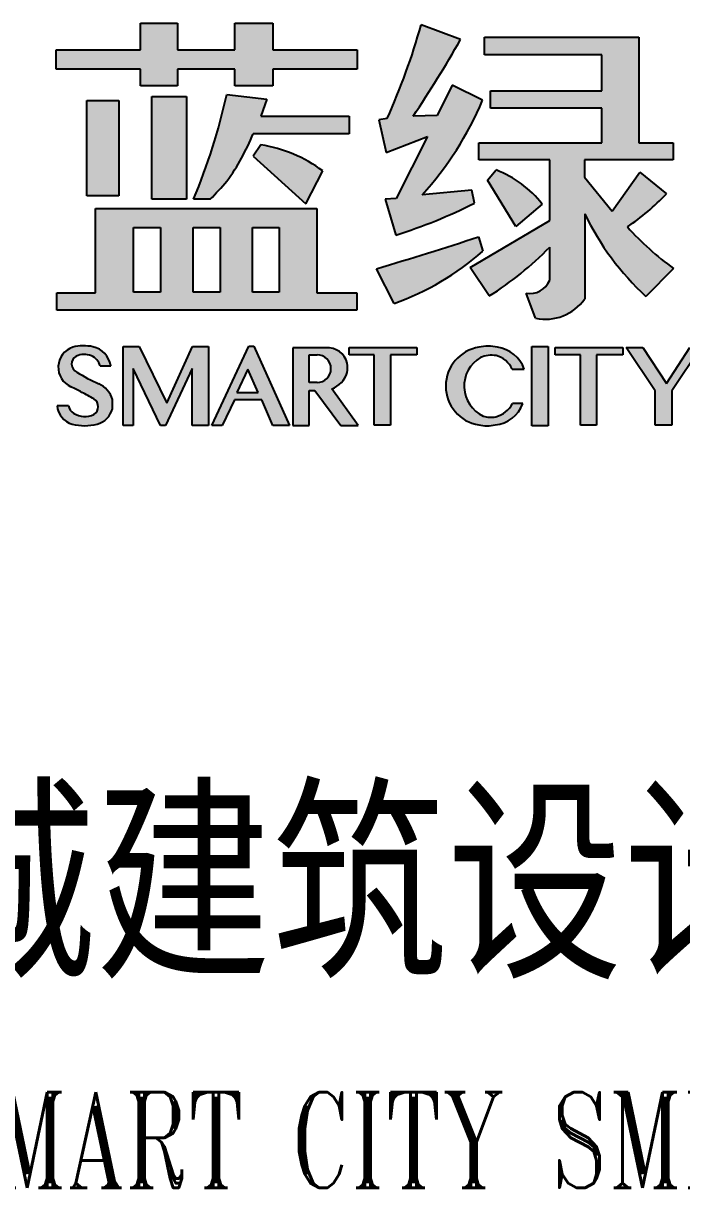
# Model space of a CAD drawing. Extents: x 79570 to 678837, y -1139230 to -612789.
# Drawn here: x 650064 to 650882, y -799597 to -798151 of the extents above; entities that cross this region are included whole.
import ezdxf
from ezdxf.enums import TextEntityAlignment as Align

# ---------------------------------------------------------------- set-up
doc = ezdxf.new("R2010")
doc.units = 0
doc.header["$LTSCALE"] = 1000
doc.header["$MEASUREMENT"] = 0
doc.layers.add('4', color=4, linetype='Continuous')
doc.layers.add('结-图框', color=6, linetype='Continuous')
doc.layers.add('ys-notprint', color=7, linetype='Continuous', plot=False)
doc.styles.add('-黑体', font='simhei.ttf', dxfattribs={"width": 0.8})
doc.styles.add('ROMANT', font='romant__.ttf')
doc.styles.add('蓝绿图框', font='', dxfattribs={"width": 0.7})
doc.styles.get('蓝绿图框').set_extended_font_data('SimSun')

# ---------------------------------------------------------------- blocks, each defined once
blk = doc.blocks.new('template_浙_标准图框A1_A1_0.0000_1bed4683cac0ca9b963c039433737638')
at = {"layer": '结-图框'}
h = blk.add_hatch(color=256, dxfattribs=at)
h.dxf.hatch_style = 1
h.paths.add_polyline_path([(789.1973651290418, 241.5978099313652), (789.1973651290418, 242.0805245126758), (791.2900801319938, 242.0805245126758), (791.2900801319938, 242.7374786276305), (792.2113633154804, 242.7374786276305), (792.2113633154804, 242.0805245126758), (793.63110399387, 242.0805245126758), (793.63110399387, 242.7374786276305), (794.5758157619584, 242.7374786276305), (794.5758157619584, 242.0805245126758), (796.6731810956571, 242.0805245126758), (796.6731810956571, 241.5978099313652), (794.5758157619584, 241.5978099313652), (794.5758157619584, 241.1874550485536), (793.63110399387, 241.1874550485536), (793.63110399387, 241.5978099313652), (792.2113633154804, 241.5978099313652), (792.2113633154804, 241.1874550485536), (791.2900801319938, 241.1874550485536), (791.2900801319938, 241.5978099313652)])
h = blk.add_hatch(color=256, dxfattribs=at)
h.dxf.hatch_style = 1
edge = h.paths.add_edge_path()
edge.add_arc((782.0710349539486, 247.2549800207489), 16.82170265235192, 335.8487912652166, 344.2780470770119, ccw=False)
edge.add_line((797.4203148441675, 240.3724450970585), (797.2148368857341, 240.3363414915097))
edge.add_line((797.2148368857352, 240.3363414915093), (797.3959242819732, 239.5288226333587))
edge.add_line((797.3959242819728, 239.5288226333578), (798.4228084897356, 239.9231427650192))
edge.add_line((798.422808489735, 239.9231427650193), (797.640301416191, 238.3864520182151))
edge.add_line((797.6403014161933, 238.386452018216), (797.3654352984514, 238.3702542314308))
edge.add_line((797.3654352984486, 238.3702542314295), (797.6332749744599, 237.4776824737841))
edge.add_arc((793.7757576968897, 249.8168565354536), 12.92809560882655, 287.3604772235487, 296.7075833016711)
edge.add_line((799.5861252486811, 238.2680347347668), (799.5194348790602, 238.5896232862784))
edge.add_line((799.5194348790619, 238.5896232862797), (798.2922386908269, 238.4742967198559))
edge.add_arc((791.9388013504458, 244.1762799252338), 8.536906846893213, 318.0931566392409, 336.8860356548767)
edge.add_line((799.7904152404453, 240.8250207835172), (799.0310179862863, 241.2006689232603))
edge.add_line((799.0310179862872, 241.2006689232603), (798.664546362212, 240.4471163269054))
edge.add_line((798.6645463622108, 240.4471163269063), (798.0630231569268, 240.4322371553397))
edge.add_arc((775.8715322271437, 255.5057356185462), 26.82671477477096, 325.8138193417089, 330.5959178978625)
edge.add_line((799.2423983225326, 242.33473552143), (798.2634039824184, 242.6968153275926))
h = blk.add_hatch(color=256, dxfattribs=at)
h.dxf.hatch_style = 1
edge = h.paths.add_edge_path()
edge.add_line((799.8388596839004, 242.3929297884861), (803.671184524569, 242.3929297884861))
edge.add_line((803.6711845245691, 242.3929297884861), (803.6711845245691, 239.7710462056268))
edge.add_line((803.6711845245691, 239.7710462056257), (804.5230025876792, 239.7710462056257))
edge.add_line((804.5230025876781, 239.7710462056257), (804.5230025876781, 239.3477528895082))
edge.add_line((804.5230025876781, 239.3477528895091), (802.3232925102582, 239.3477528895091))
edge.add_line((802.3232925102593, 239.3477528895091), (802.3232925102593, 238.9131400753165))
edge.add_line((802.3232925102593, 238.9131400753158), (803.0130389714346, 238.0698608648517))
edge.add_line((803.0130389714341, 238.069860864849), (803.6952009480733, 239.0405451772262))
edge.add_line((803.6952009480756, 239.0405451772294), (804.3551186099027, 238.4971595639738))
edge.add_arc((800.1875656389029, 242.4603137264239), 5.751094563768657, 303.78889656935314, 316.4400620695697, ccw=False)
edge.add_arc((808.7517237734801, 242.4886765827287), 7.204784675944559, 221.8622235876412, 234.192190775301)
edge.add_line((804.5364332646614, 236.6457108843024), (803.8481134730314, 235.9538077013684))
edge.add_arc((808.4643502979079, 240.9674967171177), 6.815183047432163, 205.7547226483566, 227.3634051107433, ccw=False)
edge.add_line((802.3261709954522, 238.0061668096459), (802.3261709954522, 235.8898113076272))
edge.add_arc((801.3526278235813, 236.579970283603), 1.193359007011587, 258.1842445067531, 324.66661525494663, ccw=False)
edge.add_line((801.1082694061406, 235.4118972193464), (800.8728072699465, 236.0340553078582))
edge.add_arc((800.9703271745102, 236.5493327186468), 0.5244243909804271, 259.2831208955949, 337.967346835392)
edge.add_line((801.4564529643121, 236.3526028064734), (801.4564529643121, 237.1760221850479))
edge.add_arc((795.6648940541718, 242.8161113651604), 8.084105427891794, 302.0365225393305, 315.7591266245511, ccw=False)
edge.add_line((799.9531864779356, 235.9631332784047), (799.4843000700808, 236.6709914220747))
edge.add_line((799.4843000700803, 236.6709914220755), (801.4564529643127, 237.8396934686883))
edge.add_line((801.4564529643121, 237.839693468688), (801.4564529643121, 239.3477528895088))
edge.add_line((801.4564529643121, 239.3477528895091), (799.7003784292664, 239.3477528895091))
edge.add_line((799.7003784292683, 239.3477528895091), (799.7003784292683, 239.7710462056266))
edge.add_line((799.7003784292683, 239.7710462056257), (802.7511321941498, 239.7710462056257))
edge.add_line((802.7511321941511, 239.7710462056257), (802.7511321941511, 240.629391493927))
edge.add_line((802.7511321941511, 240.629391493927), (799.9855007213858, 240.629391493927))
edge.add_line((799.9855007213846, 240.629391493927), (799.9855007213846, 241.0570626954122))
edge.add_line((799.9855007213846, 241.0570626954122), (802.7508575939693, 241.0570626954122))
edge.add_line((802.7508575939682, 241.0570626954122), (802.7508575939682, 241.9502357486652))
edge.add_line((802.7508575939682, 241.9502357486654), (799.8388596839009, 241.9502357486654))
edge.add_line((799.8388596839004, 241.9502357486654), (799.8388596839004, 242.3929297884851))
h = blk.add_hatch(color=256, dxfattribs=at)
h.dxf.hatch_style = 1
edge = h.paths.add_edge_path()
edge.add_arc((769.770444278387, 260.141292367065), 31.85904731049969, 316.8809137362542, 317.9791800272116)
edge.add_arc((788.7555367985933, 242.1778218550644), 5.765470657452654, 324.3170659885245, 337.733166195012)
edge.add_line((794.0910717837633, 239.9931666593875), (796.4784178431278, 239.9931666593875))
edge.add_line((796.4784178431255, 239.9931666593875), (796.4784178431255, 240.4286806200833))
edge.add_line((796.4784178431255, 240.4286806200835), (794.2809905498957, 240.4286806200835))
edge.add_line((794.2809905498953, 240.4286806200835), (794.4258736582578, 240.8491229426925))
edge.add_line((794.4258736582578, 240.8491229426927), (793.4356450192549, 240.9694671464824))
edge.add_arc((777.6663457970417, 244.528526937791), 16.1659427364404, 337.5882228719643, 347.2816933871861, ccw=False)
edge.add_line((792.6112374575914, 238.3650930075673), (793.0254660368817, 238.3650930075673))
h = blk.add_hatch(color=256, dxfattribs=at)
h.dxf.hatch_style = 1
h.paths.add_polyline_path([(789.9587307019638, 240.8181825548309), (790.7561621713385, 240.8181825548309), (790.7561621713385, 238.4547237036604), (789.9587307019638, 238.4547237036604)])
h = blk.add_hatch(color=256, dxfattribs=at)
h.dxf.hatch_style = 1
h.paths.add_polyline_path([(791.5741182472866, 240.9227188164296), (792.4363505844685, 240.9227188164296), (792.4363505844685, 238.3650930075673), (791.5741182472866, 238.3650930075673)])
h = blk.add_hatch(color=256, dxfattribs=at)
h.dxf.hatch_style = 1
edge = h.paths.add_edge_path()
edge.add_line((794.0937816058222, 239.4376838115695), (795.4015114285361, 238.255924533361))
edge.add_line((795.4015114285357, 238.2559245333614), (795.819853279826, 239.0722930807786))
edge.add_arc((793.6975776155168, 236.1867221579596), 3.581978998531353, 53.6663138822596, 80.61729270404078)
edge.add_line((794.2815411786669, 239.7207793310754), (794.0937816058231, 239.4376838115699))
h = blk.add_hatch(color=256, dxfattribs=at)
h.dxf.hatch_style = 1
edge = h.paths.add_edge_path()
edge.add_arc((799.1570806471846, 236.5801687001185), 2.692553486713433, 38.235472990174, 68.94625643382989, ccw=False)
edge.add_line((801.2720110634255, 238.2465760972646), (800.6156708282517, 237.6850190645634))
edge.add_line((800.6156708282524, 237.6850190645637), (799.9107641540014, 238.8424954043393))
edge.add_line((799.9107641540004, 238.8424954043403), (800.1243629647886, 239.0929777252655))
h = blk.add_hatch(color=256, dxfattribs=at)
h.dxf.hatch_style = 1
h.paths.add_polyline_path([(794.0695591570557, 237.6642479481179), (794.7373234184206, 237.6642479481179), (794.7373234184206, 236.0548438384139), (794.0695591570557, 236.0548438384139)], flags=16)
h.paths.add_polyline_path([(792.5993555385539, 237.6642479481179), (793.2671197999189, 237.6642479481179), (793.2671197999189, 236.0548438384139), (792.5993555385539, 236.0548438384139)], flags=16)
h.paths.add_polyline_path([(791.1179290534865, 237.6642479481179), (791.7856933148514, 237.6642479481179), (791.7856933148514, 236.0548438384139), (791.1179290534865, 236.0548438384139)], flags=16)
h.paths.add_polyline_path([(790.1766859805693, 238.1403187985688), (795.6724598333176, 238.1403187985688), (795.6724598333176, 236.0387574261476), (796.6680637734489, 236.0387574261476), (796.6680637734489, 235.6125096207197), (789.2087469901617, 235.6125096207197), (789.2087469901617, 236.0387574261476), (790.1766859805693, 236.0387574261476)])
h = blk.add_hatch(color=256, dxfattribs=at)
h.dxf.hatch_style = 1
edge = h.paths.add_edge_path()
edge.add_arc((743.5686290719768, 412.4136541685602), 183.7628819904761, 286.954728889383, 287.7823742472103)
edge.add_line((799.690252313997, 237.4303401008274), (799.7952590172273, 237.0727806210497))
edge.add_arc((795.3410993085854, 242.1263116449645), 6.73629828019584, 289.5368145137618, 311.39280836658844, ccw=False)
edge.add_line((797.5938014547446, 235.7778435178916), (797.1568272323267, 236.6379396475456))
h = blk.add_hatch(color=256, dxfattribs=at)
h.dxf.hatch_style = 1
edge = h.paths.add_edge_path()
edge.add_arc((789.9749916104629, 234.1311981927629), 0.5875577016470275, 9.979563965195744, 76.72235011796037)
edge.add_arc((789.884701586152, 233.4873307506114), 1.236407265201325, 79.50390551574235, 102.9530508248145)
edge.add_arc((789.7776574416557, 234.1915508994207), 0.5288289119376323, 108.762955906457, 246.0199713927818)
edge.add_arc((787.1197184762104, 228.5935151299618), 5.668334896418925, 61.369700030136016, 64.46939816788858, ccw=False)
edge.add_arc((778.6264839794303, 213.1046563650052), 23.33297501619611, 60.456097163274706, 61.2882166242872, ccw=False)
edge.add_arc((790.0229747912736, 233.2129143906241), 0.2197316658378983, -60.328376840993826, 60.328376840993826, ccw=False)
edge.add_arc((789.903760264081, 233.4875650724971), 0.5183959147850099, 238.33798927585832, 296.0908034272332, ccw=False)
edge.add_arc((789.7922723758538, 233.2999834165166), 0.3002344331995251, 192.0612385242633, 237.6568679035461, ccw=False)
edge.add_line((789.4986656708579, 233.2372473211726), (789.2194056968874, 233.2372473211726))
edge.add_arc((789.7485982530043, 233.2866328094169), 0.5314919452822838, 185.3315345130213, 253.051834950135)
edge.add_arc((789.9043856569406, 234.0227421496402), 1.282720699874087, 255.9814703427326, 284.0185296572674)
edge.add_arc((790.0679500294036, 233.301490656926), 0.543564916172467, 285.7073842782898, 345.1562453104838)
edge.add_arc((789.2146509198055, 233.277960710855), 1.383572241510235, 355.2021462974525, 364.7978537025475)
edge.add_arc((790.0054244921594, 233.217061092213), 0.6139066508539941, 16.72044183706871, 65.88690330314436)
edge.add_arc((792.5883601463393, 238.7713090826201), 5.511621756112102, 238.4974382818603, 244.9676640998399, ccw=False)
edge.add_arc((789.7999935293901, 234.2717616403406), 0.2197789584708691, 118.18479991285821, 245.35176662130442, ccw=False)
edge.add_arc((789.89843730761, 234.0360253932595), 0.4746966813437819, 68.68697425107791, 115.21775461680909, ccw=False)
edge.add_arc((789.8832915580242, 234.0890237910826), 0.432118471768445, 18.886055751361482, 64.25756275253849, ccw=False)
edge.add_line((790.2921465704312, 234.2288949906633), (790.5536593446428, 234.2288949906633))
edge.add_line((790.5536593446441, 234.2288949906633), (790.5536593446441, 234.2330201264581))
h = blk.add_hatch(color=256, dxfattribs=at)
h.dxf.hatch_style = 1
h.paths.add_polyline_path([(790.8611057697708, 232.7424469552716), (790.8611057697708, 234.7086575805606), (791.2618801063791, 234.7086575805606), (791.9413081753173, 233.3016073351719), (792.5837729490095, 234.7086575805606), (792.9832328215161, 234.7086575805606), (792.9832328215161, 232.7424469552716), (792.5771365943474, 232.7424469552716), (792.5771365943474, 234.1595733377235), (791.9113700463349, 232.7424469552716), (791.7848743922941, 232.7424469552716), (791.1124502082275, 234.1595733377235), (791.1124502082275, 232.7424469552716)])
h = blk.add_hatch(color=256, dxfattribs=at)
h.dxf.hatch_style = 1
h.paths.add_polyline_path([(793.9572767160207, 234.1418296764459), (793.6875926791417, 233.5637039542307), (794.2160864530251, 233.5637039542307)], flags=16)
h.paths.add_polyline_path([(793.9833755050513, 234.7190599093392), (794.1057027093048, 234.7190599093392), (794.9893390652078, 232.7424469552716), (794.5820942005248, 232.7424469552716), (794.3048939212331, 233.3789438196691), (793.6224331393933, 233.3789438196691), (793.31689498992, 232.7424469552716), (793.0599878785879, 232.7424469552716)])
h = blk.add_hatch(color=256, dxfattribs=at)
h.dxf.hatch_style = 1
edge = h.paths.add_edge_path(flags=16)
edge.add_line((795.4800862697048, 233.8118217037991), (795.4800862697048, 234.5035204273043))
edge.add_line((795.4800862697048, 234.5035204273045), (795.6772078052071, 234.5035204273045))
edge.add_arc((795.67720780521, 234.1576710655518), 0.34584936175248, -90, 90, ccw=False)
edge.add_line((795.67720780521, 233.8118217037991), (795.4800862697076, 233.8118217037991))
edge = h.paths.add_edge_path()
edge.add_line((795.0763211240346, 234.6743348807468), (795.0763211240346, 232.7424469552723))
edge.add_line((795.0763211240346, 232.7424469552716), (795.4809616376, 232.7424469552716))
edge.add_line((795.4809616376024, 232.7424469552716), (795.4809616376024, 233.6188984687292))
edge.add_line((795.4809616376024, 233.6188984687269), (795.6181729218487, 233.6188984687269))
edge.add_line((795.618172921847, 233.6188984687269), (796.2655290584372, 232.7424469552693))
edge.add_line((796.2655290584389, 232.7424469552716), (796.6947543588776, 232.7424469552716))
edge.add_line((796.6947543588776, 232.7424469552716), (796.0417269753043, 233.6563931140854))
edge.add_arc((795.8372290015295, 234.241246774156), 0.6195750357904628, 289.2725189223461, 342.8285034354974)
edge.add_arc((795.473847719968, 234.1758795706082), 0.9625440021947865, 352.9851834160696, 367.0148165839304)
edge.add_arc((795.9371977903756, 234.1685634956248), 0.5075874668351261, 14.24107998717416, 94.84818797912963)
edge.add_line((795.8942985773192, 234.6743348807468), (795.076321124034, 234.6743348807468))
h = blk.add_hatch(color=256, dxfattribs=at)
h.dxf.hatch_style = 1
h.paths.add_polyline_path([(796.4744654240931, 234.6842311671699), (798.1542579377356, 234.6842311671699), (798.1542579377356, 234.5028760311634), (797.4996064719098, 234.5028760311634), (797.4996064719098, 232.7511079272699), (797.0967740416063, 232.7511079272699), (797.0967740416063, 234.5028760311634), (796.4744654240931, 234.5028760311634)])
h = blk.add_hatch(color=256, dxfattribs=at)
h.dxf.hatch_style = 1
edge = h.paths.add_edge_path()
edge.add_line((800.5242921770277, 234.1475635532515), (800.8242803658459, 234.1475635532515))
edge.add_arc((800.0392687964068, 233.861913273704), 0.8353677312168039, 19.99545198532438, 81.94993388082038)
edge.add_arc((799.9272863156448, 233.7904277171219), 0.9273328880811695, 75.70537487195185, 104.2946251280482)
edge.add_arc((799.8512937210699, 233.7237933070719), 0.9773024647965304, 99.00532005081116, 260.9946799491889)
edge.add_arc((799.8996932517275, 233.8073904295907), 1.068009382309315, 259.1318362465394, 280.8681637534605)
edge.add_arc((800.0120402109787, 233.5895990035024), 0.8358165184765806, 276.1143895982798, 339.0643083877096)
edge.add_line((800.792677851442, 233.2909451455798), (800.5317430683335, 233.2909451455798))
edge.add_arc((799.9769618767341, 233.5659570686585), 0.6192041088265274, 283.1978034704727, 333.6318141999914, ccw=False)
edge.add_arc((799.9922015903367, 233.5348329632961), 0.5854736778161318, 251.279434923157, 282.4411944050048, ccw=False)
edge.add_arc((800.1555022199918, 233.7250344920831), 0.8233637378874982, 120.4456870987685, 244.7508538730694, ccw=False)
edge.add_arc((800.0157786292539, 233.7762341627658), 0.7146999176751164, 81.01837347503329, 112.84653703776229, ccw=False)
edge.add_arc((799.976973116326, 233.9010339280612), 0.6002791103351566, 24.248291302829784, 75.49162434425648, ccw=False)
h = blk.add_hatch(color=256, dxfattribs=at)
h.dxf.hatch_style = 1
h.paths.add_polyline_path([(801.0165508413065, 234.7039265618532), (801.4228070563549, 234.7039265618532), (801.4228070563549, 232.7390315824414), (801.0165508413065, 232.7390315824414)])
h = blk.add_hatch(color=256, dxfattribs=at)
h.dxf.hatch_style = 1
h.paths.add_polyline_path([(801.5965541220576, 234.6842311671699), (803.2763466357001, 234.6842311671699), (803.2763466357001, 234.5028760311634), (802.6216951698743, 234.5028760311634), (802.6216951698743, 232.7511079272699), (802.2188627395699, 232.7511079272699), (802.2188627395699, 234.5028760311634), (801.5965541220576, 234.5028760311634)])
h = blk.add_hatch(color=256, dxfattribs=at)
h.dxf.hatch_style = 1
h.paths.add_polyline_path([(803.3549842615339, 234.6842311671699), (803.7718465906501, 234.6842311671699), (804.3570565964774, 233.7900453567545), (804.9350548926468, 234.6842311671699), (805.2141737114744, 234.6842311671699), (804.4883069787656, 233.6069210004553), (804.4883069787656, 232.7511079272699), (804.0793021498557, 232.7511079272699), (804.0793021498557, 233.6069210004553)])
for p, q in [((791.2900801319938, 242.0805245126758), (791.2900801319938, 242.7374786276305)), ((791.2900801319938, 242.7374786276305), (792.2113633154804, 242.7374786276305)), ((792.2113633154804, 242.7374786276305), (792.2113633154804, 242.0805245126758)), ((793.63110399387, 242.0805245126758), (793.63110399387, 242.7374786276305)), ((793.63110399387, 242.7374786276305), (794.5758157619584, 242.7374786276305)), ((794.5758157619584, 242.7374786276305), (794.5758157619584, 242.0805245126758)), ((799.2423983225326, 242.33473552143), (798.2634039824206, 242.696815327592)), ((799.8388596839004, 242.3929297884861), (803.6711845245691, 242.3929297884861)), ((799.8388596839004, 241.9502357486654), (799.8388596839004, 242.3929297884861)), ((803.6711845245691, 242.3929297884861), (803.6711845245691, 239.7710462056257)), ((789.1973651290418, 242.0805245126758), (791.2900801319938, 242.0805245126758)), ((789.1973651290418, 241.5978099313652), (789.1973651290418, 242.0805245126758)), ((792.2113633154804, 242.0805245126758), (793.63110399387, 242.0805245126758)), ((794.5758157619584, 242.0805245126758), (796.6731810956571, 242.0805245126758)), ((796.6731810956571, 242.0805245126758), (796.6731810956571, 241.5978099313652)), ((802.7508575939682, 241.9502357486654), (799.8388596839004, 241.9502357486654)), ((802.7508575939682, 241.0570626954122), (802.7508575939682, 241.9502357486654)), ((791.2900801319938, 241.5978099313652), (789.1973651290418, 241.5978099313652)), ((791.2900801319938, 241.1874550485536), (791.2900801319938, 241.5978099313652)), ((793.63110399387, 241.5978099313652), (792.2113633154804, 241.5978099313652)), ((792.2113633154804, 241.5978099313652), (792.2113633154804, 241.1874550485536)), ((793.63110399387, 241.1874550485536), (793.63110399387, 241.5978099313652)), ((796.6731810956571, 241.5978099313652), (794.5758157619584, 241.5978099313652)), ((794.5758157619584, 241.5978099313652), (794.5758157619584, 241.1874550485536)), ((792.2113633154804, 241.1874550485536), (791.2900801319938, 241.1874550485536)), ((794.5758157619584, 241.1874550485536), (793.63110399387, 241.1874550485536)), ((799.0310179862872, 241.2006689232603), (798.6645463622108, 240.4471163269063)), ((799.7904152404453, 240.8250207835172), (799.0310179862872, 241.2006689232603)), ((799.9855007213846, 240.629391493927), (799.9855007213846, 241.0570626954122)), ((799.9855007213846, 241.0570626954122), (802.7508575939682, 241.0570626954122)), ((789.9587307019638, 240.8181825548309), (790.7561621713385, 240.8181825548309)), ((789.9587307019638, 238.4547237036604), (789.9587307019638, 240.8181825548309)), ((790.7561621713385, 240.8181825548309), (790.7561621713385, 238.4547237036604)), ((791.5741182472866, 240.9227188164296), (792.4363505844685, 240.9227188164296)), ((791.5741182472866, 238.3650930075673), (791.5741182472866, 240.9227188164296)), ((792.4363505844685, 240.9227188164296), (792.4363505844685, 238.3650930075673)), ((793.4356450192563, 240.9694671464822), (794.4258736582578, 240.8491229426927)), ((794.4258736582578, 240.8491229426927), (794.2809905498953, 240.4286806200835)), ((794.2809905498953, 240.4286806200835), (796.4784178431255, 240.4286806200835)), ((796.4784178431255, 240.4286806200835), (796.4784178431255, 239.9931666593875)), ((798.6645463622108, 240.4471163269063), (798.0630231569248, 240.432237155339)), ((802.7511321941511, 240.629391493927), (799.9855007213846, 240.629391493927)), ((802.7511321941511, 239.7710462056257), (802.7511321941511, 240.629391493927)), ((797.4203148441675, 240.3724450970585), (797.2148368857352, 240.3363414915093)), ((797.2148368857352, 240.3363414915093), (797.3959242819728, 239.5288226333578)), ((796.4784178431255, 239.9931666593875), (794.0910717837633, 239.9931666593875)), ((797.3959242819728, 239.5288226333578), (798.422808489735, 239.9231427650193)), ((798.422808489735, 239.9231427650193), (797.6403014161933, 238.386452018216)), ((794.2815411786669, 239.7207793310754), (794.0937816058222, 239.4376838115695)), ((799.7003784292683, 239.3477528895091), (799.7003784292683, 239.7710462056257)), ((799.7003784292683, 239.7710462056257), (802.7511321941511, 239.7710462056257)), ((803.6711845245691, 239.7710462056257), (804.5230025876781, 239.7710462056257)), ((804.5230025876781, 239.7710462056257), (804.5230025876781, 239.3477528895091)), ((794.0937816058222, 239.4376838115695), (795.4015114285357, 238.2559245333614)), ((801.4564529643121, 239.3477528895091), (799.7003784292683, 239.3477528895091)), ((801.4564529643121, 237.839693468688), (801.4564529643121, 239.3477528895091)), ((804.5230025876781, 239.3477528895091), (802.3232925102593, 239.3477528895091)), ((802.3232925102593, 239.3477528895091), (802.3232925102593, 238.9131400753158)), ((795.4015114285357, 238.2559245333614), (795.819853279826, 239.0722930807788)), ((799.9107641540004, 238.8424954043403), (800.1243629647897, 239.0929777252641)), ((803.0130389714341, 238.069860864849), (803.6952009480756, 239.0405451772294)), ((803.6952009480756, 239.0405451772294), (804.3551186099003, 238.4971595639727)), ((800.6156708282524, 237.6850190645637), (799.9107641540004, 238.8424954043403)), ((802.3232925102593, 238.9131400753158), (803.0130389714341, 238.069860864849)), ((790.7561621713385, 238.4547237036604), (789.9587307019638, 238.4547237036604)), ((797.6403014161933, 238.386452018216), (797.3654352984486, 238.3702542314295)), ((797.3654352984486, 238.3702542314295), (797.6332749744624, 237.4776824737855)), ((799.5194348790619, 238.5896232862797), (798.2922386908258, 238.4742967198545)), ((799.5861252486811, 238.2680347347668), (799.5194348790619, 238.5896232862797)), ((790.1766859805693, 238.1403187985688), (795.6724598333176, 238.1403187985688)), ((790.1766859805693, 236.0387574261476), (790.1766859805693, 238.1403187985688)), ((792.4363505844685, 238.3650930075673), (791.5741182472866, 238.3650930075673)), ((793.025466036881, 238.3650930075673), (792.6112374575914, 238.3650930075673)), ((795.6724598333176, 238.1403187985688), (795.6724598333176, 236.0387574261476)), ((801.2720110634255, 238.2465760972646), (800.6156708282524, 237.6850190645637)), ((799.4843000700803, 236.6709914220755), (801.4564529643121, 237.839693468688)), ((802.3261709954522, 238.0061668096459), (802.3261709954522, 235.8898113076266)), ((791.1179290534865, 237.6642479481179), (791.7856933148514, 237.6642479481179)), ((791.1179290534865, 236.0548438384139), (791.1179290534865, 237.6642479481179)), ((791.7856933148514, 237.6642479481179), (791.7856933148514, 236.0548438384139)), ((792.5993555385539, 237.6642479481179), (793.2671197999189, 237.6642479481179)), ((792.5993555385539, 236.0548438384139), (792.5993555385539, 237.6642479481179)), ((793.2671197999189, 237.6642479481179), (793.2671197999189, 236.0548438384139)), ((794.0695591570557, 237.6642479481179), (794.7373234184206, 237.6642479481179)), ((794.0695591570557, 236.0548438384139), (794.0695591570557, 237.6642479481179)), ((794.7373234184206, 237.6642479481179), (794.7373234184206, 236.0548438384139)), ((799.690252313997, 237.4303401008274), (799.7952590172299, 237.0727806210489)), ((801.4564529643121, 236.3526028064734), (801.4564529643121, 237.1760221850473)), ((797.5938014547446, 235.7778435178916), (797.1568272323284, 236.6379396475459)), ((799.9531864779356, 235.9631332784047), (799.4843000700803, 236.6709914220755)), ((804.5364332646614, 236.6457108843024), (803.8481134730328, 235.9538077013676)), ((791.7856933148514, 236.0548438384139), (791.1179290534865, 236.0548438384139)), ((793.2671197999189, 236.0548438384139), (792.5993555385539, 236.0548438384139)), ((794.7373234184206, 236.0548438384139), (794.0695591570557, 236.0548438384139)), ((789.2087469901617, 235.6125096207197), (789.2087469901617, 236.0387574261476)), ((789.2087469901617, 236.0387574261476), (790.1766859805693, 236.0387574261476)), ((795.6724598333176, 236.0387574261476), (796.6680637734489, 236.0387574261476)), ((796.6680637734489, 236.0387574261476), (796.6680637734489, 235.6125096207197)), ((801.1082694061406, 235.4118972193464), (800.8728072699469, 236.0340553078586)), ((796.6680637734489, 235.6125096207197), (789.2087469901617, 235.6125096207197)), ((790.8611057697708, 232.7424469552716), (790.8611057697708, 234.7086575805606)), ((790.8611057697708, 234.7086575805606), (791.2618801063791, 234.7086575805606)), ((791.2618801063791, 234.7086575805606), (791.9413081753173, 233.3016073351719)), ((791.9413081753173, 233.3016073351719), (792.5837729490095, 234.7086575805606)), ((792.5837729490095, 234.7086575805606), (792.9832328215161, 234.7086575805606)), ((792.9832328215161, 234.7086575805606), (792.9832328215161, 232.7424469552716)), ((793.0599878785879, 232.7424469552716), (793.9833755050513, 234.7190599093392)), ((793.9833755050513, 234.7190599093392), (794.1057027093048, 234.7190599093392)), ((794.1057027093048, 234.7190599093392), (794.9893390652078, 232.7424469552716)), ((795.0763211240346, 234.6743348807468), (795.0763211240346, 232.7424469552716)), ((795.8942985773192, 234.6743348807468), (795.0763211240346, 234.6743348807468)), ((796.4744654240931, 234.6842311671699), (798.1542579377356, 234.6842311671699)), ((796.4744654240931, 234.5028760311634), (796.4744654240931, 234.6842311671699)), ((798.1542579377356, 234.6842311671699), (798.1542579377356, 234.5028760311634)), ((801.0165508413065, 234.7039265618532), (801.4228070563549, 234.7039265618532)), ((801.0165508413065, 232.7390315824414), (801.0165508413065, 234.7039265618532)), ((801.4228070563549, 234.7039265618532), (801.4228070563549, 232.7390315824414)), ((801.5965541220576, 234.6842311671699), (803.2763466357001, 234.6842311671699)), ((801.5965541220576, 234.5028760311634), (801.5965541220576, 234.6842311671699)), ((803.2763466357001, 234.6842311671699), (803.2763466357001, 234.5028760311634)), ((803.3549842615339, 234.6842311671699), (803.7718465906501, 234.6842311671699)), ((804.0793021498557, 233.6069210004553), (803.3549842615339, 234.6842311671699)), ((803.7718465906501, 234.6842311671699), (804.3570565964774, 233.7900453567545)), ((804.3570565964774, 233.7900453567545), (804.9350548926468, 234.6842311671699)), ((805.2141737114744, 234.6842311671699), (804.4883069787656, 233.6069210004553)), ((795.4800862697048, 233.8118217037991), (795.4800862697048, 234.5035204273045)), ((795.4800862697048, 234.5035204273045), (795.67720780521, 234.5035204273045)), ((797.0967740416063, 234.5028760311634), (796.4744654240931, 234.5028760311634)), ((797.0967740416063, 232.7511079272699), (797.0967740416063, 234.5028760311634)), ((798.1542579377356, 234.5028760311634), (797.4996064719098, 234.5028760311634)), ((797.4996064719098, 234.5028760311634), (797.4996064719098, 232.7511079272699)), ((802.2188627395699, 234.5028760311634), (801.5965541220576, 234.5028760311634)), ((802.2188627395699, 232.7511079272699), (802.2188627395699, 234.5028760311634)), ((803.2763466357001, 234.5028760311634), (802.6216951698743, 234.5028760311634)), ((802.6216951698743, 234.5028760311634), (802.6216951698743, 232.7511079272699)), ((790.2921465704312, 234.2288949906633), (790.5536593446441, 234.2288949906633)), ((790.5536593446441, 234.2288949906633), (790.5536593446441, 234.2330201264613)), ((791.7848743922941, 232.7424469552716), (791.1124502082275, 234.1595733377235)), ((791.1124502082275, 234.1595733377235), (791.1124502082275, 232.7424469552716)), ((792.5771365943474, 234.1595733377235), (791.9113700463349, 232.7424469552716)), ((792.5771365943474, 232.7424469552716), (792.5771365943474, 234.1595733377235)), ((793.9572767160207, 234.1418296764459), (793.6875926791417, 233.5637039542307)), ((794.2160864530251, 233.5637039542307), (793.9572767160207, 234.1418296764459)), ((800.5242921770277, 234.1475635532515), (800.8242803658468, 234.1475635532515)), ((795.67720780521, 233.8118217037991), (795.4800862697048, 233.8118217037991)), ((793.6875926791417, 233.5637039542307), (794.2160864530251, 233.5637039542307)), ((795.4809616376024, 232.7424469552716), (795.4809616376024, 233.6188984687269)), ((795.4809616376024, 233.6188984687269), (795.618172921847, 233.6188984687269)), ((795.618172921847, 233.6188984687269), (796.2655290584389, 232.7424469552716)), ((796.6947543588776, 232.7424469552716), (796.0417269753025, 233.6563931140863)), ((804.0793021498557, 232.7511079272699), (804.0793021498557, 233.6069210004553)), ((804.4883069787656, 233.6069210004553), (804.4883069787656, 232.7511079272699)), ((789.4986656708579, 233.2372473211726), (789.2194056968883, 233.2372473211726)), ((793.6224331393933, 233.3789438196691), (793.31689498992, 232.7424469552716)), ((794.3048939212331, 233.3789438196691), (793.6224331393933, 233.3789438196691)), ((794.5820942005248, 232.7424469552716), (794.3048939212331, 233.3789438196691)), ((800.792677851442, 233.2909451455798), (800.5317430683344, 233.2909451455798)), ((791.1124502082275, 232.7424469552716), (790.8611057697708, 232.7424469552716)), ((791.9113700463349, 232.7424469552716), (791.7848743922941, 232.7424469552716)), ((792.9832328215161, 232.7424469552716), (792.5771365943474, 232.7424469552716)), ((793.31689498992, 232.7424469552716), (793.0599878785879, 232.7424469552716)), ((794.9893390652078, 232.7424469552716), (794.5820942005248, 232.7424469552716)), ((795.0763211240346, 232.7424469552716), (795.4809616376024, 232.7424469552716)), ((796.2655290584389, 232.7424469552716), (796.6947543588776, 232.7424469552716)), ((797.4996064719098, 232.7511079272699), (797.0967740416063, 232.7511079272699)), ((801.4228070563549, 232.7390315824414), (801.0165508413065, 232.7390315824414)), ((802.6216951698743, 232.7511079272699), (802.2188627395699, 232.7511079272699)), ((804.4883069787656, 232.7511079272699), (804.0793021498557, 232.7511079272699))]:
    blk.add_line(p, q, dxfattribs=at)
for centre, radius, start, end in [((782.0710349539486, 247.2549800207489), 16.82170265235192, 335.8487912685488, 344.2780470739598), ((775.8715322271437, 255.5057356185462), 26.82671477477096, 325.8138193379953, 330.5959178987837), ((777.6663457970417, 244.528526937791), 16.1659427364404, 337.5882228758707, 347.2816933824465), ((791.9388013504458, 244.1762799252338), 8.536906846893213, 318.0931566418361, 336.8860356577614), ((788.7555367985933, 242.1778218550644), 5.765470657452654, 324.3170659878493, 337.7331661975426), ((793.6975776155168, 236.1867221579596), 3.581978998531353, 53.66631387996588, 80.61729270136838), ((799.1570806471846, 236.5801687001185), 2.692553486713433, 38.23547299205428, 68.94625643601728), ((769.770444278387, 260.141292367065), 31.85904731049969, 316.8809137335969, 317.9791800331699), ((800.1875656389029, 242.4603137264239), 5.751094563768657, 303.788896564385, 316.4400620721552), ((793.7757576968897, 249.8168565354536), 12.92809560882655, 287.360477223685, 296.7075833014794), ((808.4643502979079, 240.9674967171177), 6.815183047432163, 205.7547226432907, 227.363405109028), ((808.7517237734801, 242.4886765827287), 7.204784675944559, 221.8622235917645, 234.1921907766663), ((743.5686290719768, 412.4136541685602), 183.7628819904761, 286.954728888887, 287.7823742490692), ((795.3410993085854, 242.1263116449645), 6.73629828019584, 289.5368145155555, 311.3928083619793), ((795.6648940541718, 242.8161113651604), 8.084105427891794, 302.0365225369453, 315.759126617517), ((800.9703271745102, 236.5493327186468), 0.5244243909804271, 259.283120895898, 337.9673468324843), ((801.3526278235813, 236.579970283603), 1.193359007011587, 258.1842445041937, 324.6666152553652), ((789.7776574416557, 234.1915508994207), 0.5288289119376323, 108.7629559051757, 246.0199713939076), ((789.884701586152, 233.4873307506114), 1.236407265201325, 79.50390551892681, 102.9530508229206), ((789.9749916104629, 234.1311981927629), 0.5875577016470275, 9.979563966547756, 76.72235011835143), ((795.9371977903756, 234.1685634956248), 0.5075874668351261, 14.2410799860731, 94.84818797615277), ((799.8512937210699, 233.7237933070719), 0.9773024647965304, 99.00532005516062, 260.9946799448394), ((799.9272863156448, 233.7904277171219), 0.9273328880811695, 75.7053748701893, 104.2946251298107), ((800.0392687964068, 233.861913273704), 0.8353677312168039, 19.9954519884976, 81.94993387982886), ((789.7999935293901, 234.2717616403406), 0.2197789584708691, 118.184799912029, 245.351766617714), ((789.89843730761, 234.0360253932595), 0.4746966813437819, 68.68697425049359, 115.2177546207718), ((789.8832915580242, 234.0890237910826), 0.432118471768445, 18.88605575183729, 64.25756275073678), ((795.67720780521, 234.1576710655518), 0.34584936175248, 270, 90), ((800.1555022199918, 233.7250344920831), 0.8233637378874982, 120.445687098538, 244.7508538721394), ((800.0157786292539, 233.7762341627658), 0.7146999176751164, 81.01837347029026, 112.8465370373686), ((799.976973116326, 233.9010339280612), 0.6002791103351566, 24.24829130078689, 75.49162434585979), ((792.5883601463393, 238.7713090826201), 5.511621756112102, 238.497438280388, 244.9676641009389), ((795.8372290015295, 234.241246774156), 0.6195750357904628, 289.2725189237337, 342.8285034313066), ((795.473847719968, 234.1758795706082), 0.9625440021947865, 352.9851834155431, 7.014816584456831), ((790.0054244921594, 233.217061092213), 0.6139066508539941, 16.72044183407183, 65.88690330274063), ((787.1197184762104, 228.5935151299618), 5.668334896418925, 61.36970002752166, 64.46939816784155), ((778.6264839794303, 213.1046563650052), 23.33297501619611, 60.45609716209211, 61.28821662683607), ((789.7485982530043, 233.2866328094169), 0.5314919452822838, 185.3315345158497, 253.0518349494876), ((789.7922723758538, 233.2999834165166), 0.3002344331995251, 192.0612385268535, 237.6568679062163), ((790.0229747912736, 233.2129143906241), 0.2197316658378983, 299.6716231569721, 60.32837684302784), ((790.0679500294036, 233.301490656926), 0.543564916172467, 285.7073842763464, 345.1562453087454), ((789.2146509198055, 233.277960710855), 1.383572241510235, 355.2021463006566, 4.797853699343372), ((800.0120402109787, 233.5895990035024), 0.8358165184765806, 276.1143895948716, 339.0643083918255), ((799.9769618767341, 233.5659570686585), 0.6192041088265274, 283.1978034714416, 333.6318142041126), ((789.903760264081, 233.4875650724971), 0.5183959147850099, 238.3379892750855, 296.0908034248304), ((799.9922015903367, 233.5348329632961), 0.5854736778161318, 251.2794349243896, 282.4411944077015), ((789.9043856569406, 234.0227421496402), 1.282720699874087, 255.9814703440123, 284.0185296559878), ((799.8996932517275, 233.8073904295907), 1.068009382309315, 259.1318362475404, 280.8681637524596)]:
    blk.add_arc(centre, radius, start, end, dxfattribs=at)
at = {"color": 6, "style": '蓝绿图框', "width": 0.7}
for tag, p in [('专业审定', (782.4773289518016, 167.5000025500794)), ('专业审核', (782.4773289517989, 158.5000025500794)), ('项目经理', (782.4773289518016, 149.5000025500776)), ('专业负责', (782.4773289517989, 140.5000025500794)), ('专业校对', (782.4773289518016, 131.5000025500794)), ('专业设计', (782.4773289518016, 122.5000025500794)), ('专业制图', (782.4773289518016, 113.5000025500794))]:
    blk.add_attdef(tag, text='', height=3, dxfattribs=at).set_placement(p, align=Align.MIDDLE)
for tag, height, p in [('日期', 3, (821.4486885150527, 113.5000025500849)), ('建设单位', 3.5, (796.0000040574514, 97.71680751249369)), ('项目名称', 3.5, (796.0036289328946, 76.9574456618684)), ('子项名称', 3.5, (796.2638906376624, 63.68845313682687)), ('图纸名称', 3.5, (796.284507595753, 51.48279787982756)), ('图纸名称', 3.5, (796.3750837075368, 46.45471373741202)), ('图纸名称', 3.5, (796.4762630775367, 41.63660427579816)), ('项目编号', 3, (796.146182278706, 32.7491827509366)), ('图号', 3, (789.2000134241562, 23.50000255008672)), ('修改版次', 3, (823.7478286553469, 23.50000255008672))]:
    blk.add_attdef(tag, text='', height=height, dxfattribs=at).set_placement(p, align=Align.MIDDLE_CENTER)
at = {"layer": 'ys-notprint', "color": 6, "style": '蓝绿图框', "width": 0.7}
for tag, p in [('暖通', (21.08550312612715, 577.8394019365915)), ('电气', (21.02001238455887, 564.8195336493154)), ('给排水', (21.34910817921082, 552.5493582411891)), ('结构', (21.47003237925128, 539.6416676044628)), ('建筑', (21.39971938465533, 526.5294264274689))]:
    blk.add_attdef(tag, text='', height=2.5, rotation=90.78007159280595, dxfattribs=at).set_placement(p, align=Align.MIDDLE)
blk.add_attdef('设计发图章', text='', height=3, dxfattribs=at).set_placement((747.0923638749964, 465.4798797882231), align=Align.MIDDLE)
at = {"layer": '结-图框'}
for s, height, style, width, p in [('浙江蓝绿双城建筑设计有限公司', 4, '-黑体', 0.8, (763.9891752026351, 219.439626765412)), ('ZHEJIANG SMART CITY SMILE CITY', 2.37006, 'ROMANT', 0.7, (773.6853294793336, 213.8095201789747))]:
    blk.add_text(s, height=height, dxfattribs=dict(at, style=style, width=width)).set_placement(p)
at = {"layer": '结-图框', "style": '蓝绿图框', "width": 0.7}
for tag, p in [('项目经理', (792.5000040574541, 572.0000025500885)), ('专业负责', (792.5000040574541, 564.0000025500885)), ('专业设计', (792.5000040574541, 556.0000025500885))]:
    blk.add_attdef(tag, text='', height=3.5, dxfattribs=at).set_placement(p, align=Align.MIDDLE_CENTER)

msp = doc.modelspace()

# ---------------------------------------------------------------- block references
at = {"layer": '4', "xscale": 50, "yscale": 50, "zscale": 50}
msp.add_blockref('template_浙_标准图框A1_A1_0.0000_1bed4683cac0ca9b963c039433737638', (610645.1337016218, -810287.6741391949), dxfattribs=at)

doc.saveas('drawing.dxf')
